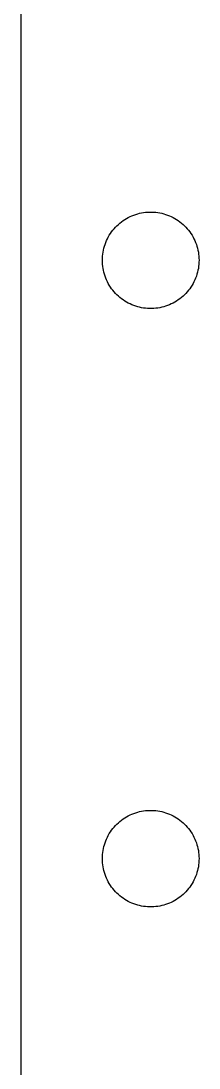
# Model space of a CAD drawing. Header units: metres. Extents: x -21 to 22, y -25 to 152.
# Drawn here: x -21.5 to -13.95, y 19.05 to 63.5 of the extents above; entities that cross this region are included whole.
import ezdxf

# ---------------------------------------------------------------- set-up
doc = ezdxf.new("R2010")
doc.units = ezdxf.units.M

msp = doc.modelspace()

# ---------------------------------------------------------------- linework, layer by layer
for p, q in [((-21.4999, 152.4), (-21.4999, -25.4)), ((-17.0249, 55.1152), (-16.9497, 55.1563)), ((-16.9497, 55.1563), (-16.8726, 55.1947)), ((-16.8726, 55.1947), (-16.7943, 55.2296)), ((-16.7943, 55.2296), (-16.7145, 55.2614)), ((-16.7145, 55.2614), (-16.6335, 55.2896)), ((-16.6335, 55.2896), (-16.5509, 55.3145)), ((-16.5509, 55.3145), (-16.468, 55.3358)), ((-16.468, 55.3358), (-16.3839, 55.3536)), ((-16.3839, 55.3536), (-16.2994, 55.3679)), ((-16.2994, 55.3679), (-16.2141, 55.3784)), ((-16.2141, 55.3784), (-16.1285, 55.3858)), ((-16.1285, 55.3858), (-16.0428, 55.3893)), ((-16.0428, 55.3893), (-15.9568, 55.3893)), ((-15.9568, 55.3893), (-15.8711, 55.3858)), ((-15.8711, 55.3858), (-15.7855, 55.3784)), ((-15.7855, 55.3784), (-15.7002, 55.3679)), ((-15.7002, 55.3679), (-15.6157, 55.3536)), ((-15.6157, 55.3536), (-15.5316, 55.3358)), ((-15.5316, 55.3358), (-15.4487, 55.3145)), ((-15.4487, 55.3145), (-15.3665, 55.2896)), ((-15.3665, 55.2896), (-15.2851, 55.2614)), ((-15.2851, 55.2614), (-15.2053, 55.2296)), ((-15.2053, 55.2296), (-15.127, 55.1947)), ((-15.127, 55.1947), (-15.0499, 55.1563)), ((-15.0499, 55.1563), (-14.9747, 55.1152)), ((-17.6063, 54.6133), (-17.5516, 54.6792)), ((-17.5516, 54.6792), (-17.4943, 54.7432)), ((-17.4943, 54.7432), (-17.4342, 54.8044)), ((-17.4342, 54.8044), (-17.3714, 54.8633)), ((-17.3714, 54.8633), (-17.3067, 54.9195)), ((-17.3067, 54.9195), (-17.2393, 54.9726)), ((-17.2393, 54.9726), (-17.1699, 55.023)), ((-17.1699, 55.023), (-17.0982, 55.0707)), ((-17.0982, 55.0707), (-17.0249, 55.1152)), ((-14.9747, 55.1152), (-14.9014, 55.0707)), ((-14.9014, 55.0707), (-14.8297, 55.023)), ((-14.8297, 55.023), (-14.7603, 54.9726)), ((-14.7603, 54.9726), (-14.6929, 54.9195)), ((-14.6929, 54.9195), (-14.6282, 54.8633)), ((-14.6282, 54.8633), (-14.5654, 54.8044)), ((-14.5654, 54.8044), (-14.5053, 54.7432)), ((-14.5053, 54.7432), (-14.448, 54.6792)), ((-14.448, 54.6792), (-14.3933, 54.6133)), ((-17.8726, 54.1734), (-17.8361, 54.2513)), ((-17.8361, 54.2513), (-17.7962, 54.3273)), ((-17.7962, 54.3273), (-17.7532, 54.4017)), ((-17.7532, 54.4017), (-17.7074, 54.4742)), ((-17.7074, 54.4742), (-17.6582, 54.5447)), ((-17.6582, 54.5447), (-17.6063, 54.6133)), ((-14.3933, 54.6133), (-14.3414, 54.5447)), ((-14.3414, 54.5447), (-14.2922, 54.4742)), ((-14.2922, 54.4742), (-14.2464, 54.4017)), ((-14.2464, 54.4017), (-14.2034, 54.3273)), ((-14.2034, 54.3273), (-14.1635, 54.2513)), ((-14.1635, 54.2513), (-14.127, 54.1734)), ((-18.0051, 53.7661), (-17.9853, 53.8494)), ((-17.9853, 53.8494), (-17.9625, 53.9324)), ((-17.9625, 53.9324), (-17.9357, 54.0141)), ((-17.9357, 54.0141), (-17.9059, 54.0944)), ((-17.9059, 54.0944), (-17.8726, 54.1734)), ((-14.127, 54.1734), (-14.0937, 54.0944)), ((-14.0937, 54.0944), (-14.0639, 54.0141)), ((-14.0639, 54.0141), (-14.0371, 53.9324)), ((-14.0371, 53.9324), (-14.0143, 53.8494)), ((-14.0143, 53.8494), (-13.9945, 53.7661)), ((-18.0497, 53.3398), (-18.0481, 53.4258)), ((-18.0481, 53.4258), (-18.0427, 53.5115)), ((-18.0427, 53.5115), (-18.0338, 53.5967)), ((-18.0338, 53.5967), (-18.021, 53.6816)), ((-18.021, 53.6816), (-18.0051, 53.7661)), ((-13.9945, 53.7661), (-13.9786, 53.6816)), ((-13.9786, 53.6816), (-13.9658, 53.5967)), ((-13.9658, 53.5967), (-13.9569, 53.5115)), ((-13.9569, 53.5115), (-13.9515, 53.4258)), ((-13.9515, 53.4258), (-13.9499, 53.3398)), ((-18.0481, 53.2541), (-18.0497, 53.3398)), ((-18.0427, 53.1685), (-18.0481, 53.2541)), ((-18.0338, 53.0828), (-18.0427, 53.1685)), ((-18.021, 52.9979), (-18.0338, 53.0828)), ((-18.0051, 52.9134), (-18.021, 52.9979)), ((-17.9853, 52.8301), (-18.0051, 52.9134)), ((-13.9945, 52.9134), (-14.0143, 52.8301)), ((-13.9786, 52.9979), (-13.9945, 52.9134)), ((-13.9658, 53.0828), (-13.9786, 52.9979)), ((-13.9569, 53.1685), (-13.9658, 53.0828)), ((-13.9515, 53.2541), (-13.9569, 53.1685)), ((-13.9499, 53.3398), (-13.9515, 53.2541)), ((-17.9625, 52.7472), (-17.9853, 52.8301)), ((-17.9357, 52.6658), (-17.9625, 52.7472)), ((-17.9059, 52.5852), (-17.9357, 52.6658)), ((-17.8726, 52.5061), (-17.9059, 52.5852)), ((-17.8361, 52.4282), (-17.8726, 52.5061)), ((-14.127, 52.5061), (-14.1635, 52.4282)), ((-14.0937, 52.5852), (-14.127, 52.5061)), ((-14.0639, 52.6658), (-14.0937, 52.5852)), ((-14.0371, 52.7472), (-14.0639, 52.6658)), ((-14.0143, 52.8301), (-14.0371, 52.7472)), ((-17.7962, 52.3522), (-17.8361, 52.4282)), ((-17.7532, 52.2778), (-17.7962, 52.3522)), ((-17.7074, 52.2053), (-17.7532, 52.2778)), ((-17.6582, 52.1348), (-17.7074, 52.2053)), ((-17.6063, 52.0666), (-17.6582, 52.1348)), ((-17.5516, 52.0003), (-17.6063, 52.0666)), ((-14.3933, 52.0666), (-14.448, 52.0003)), ((-14.3414, 52.1348), (-14.3933, 52.0666)), ((-14.2922, 52.2053), (-14.3414, 52.1348)), ((-14.2464, 52.2778), (-14.2922, 52.2053)), ((-14.2034, 52.3522), (-14.2464, 52.2778)), ((-14.1635, 52.4282), (-14.2034, 52.3522)), ((-17.4943, 51.9364), (-17.5516, 52.0003)), ((-17.4342, 51.8751), (-17.4943, 51.9364)), ((-17.3714, 51.8162), (-17.4342, 51.8751)), ((-17.3067, 51.7604), (-17.3714, 51.8162)), ((-17.2393, 51.7069), (-17.3067, 51.7604)), ((-17.1699, 51.6565), (-17.2393, 51.7069)), ((-17.0982, 51.6089), (-17.1699, 51.6565)), ((-17.0249, 51.5643), (-17.0982, 51.6089)), ((-16.9497, 51.5232), (-17.0249, 51.5643)), ((-14.9747, 51.5643), (-15.0499, 51.5232)), ((-14.9014, 51.6089), (-14.9747, 51.5643)), ((-14.8297, 51.6565), (-14.9014, 51.6089)), ((-14.7603, 51.7069), (-14.8297, 51.6565)), ((-14.6929, 51.7604), (-14.7603, 51.7069)), ((-14.6282, 51.8162), (-14.6929, 51.7604)), ((-14.5654, 51.8751), (-14.6282, 51.8162)), ((-14.5053, 51.9364), (-14.5654, 51.8751)), ((-14.448, 52.0003), (-14.5053, 51.9364)), ((-16.8726, 51.4848), (-16.9497, 51.5232)), ((-16.7943, 51.45), (-16.8726, 51.4848)), ((-16.7145, 51.4186), (-16.7943, 51.45)), ((-16.6335, 51.3903), (-16.7145, 51.4186)), ((-16.5509, 51.3655), (-16.6335, 51.3903)), ((-16.468, 51.3442), (-16.5509, 51.3655)), ((-16.3839, 51.3259), (-16.468, 51.3442)), ((-16.2994, 51.312), (-16.3839, 51.3259)), ((-16.2141, 51.3011), (-16.2994, 51.312)), ((-16.1285, 51.2938), (-16.2141, 51.3011)), ((-16.0428, 51.2903), (-16.1285, 51.2938)), ((-15.9568, 51.2903), (-16.0428, 51.2903)), ((-15.8711, 51.2938), (-15.9568, 51.2903)), ((-15.7855, 51.3011), (-15.8711, 51.2938)), ((-15.7002, 51.312), (-15.7855, 51.3011)), ((-15.6157, 51.3259), (-15.7002, 51.312)), ((-15.5316, 51.3442), (-15.6157, 51.3259)), ((-15.4487, 51.3655), (-15.5316, 51.3442)), ((-15.3665, 51.3903), (-15.4487, 51.3655)), ((-15.2851, 51.4186), (-15.3665, 51.3903)), ((-15.2053, 51.45), (-15.2851, 51.4186)), ((-15.127, 51.4848), (-15.2053, 51.45)), ((-15.0499, 51.5232), (-15.127, 51.4848)), ((-16.9497, 29.7563), (-16.8726, 29.7947)), ((-16.8726, 29.7947), (-16.7943, 29.8296)), ((-16.7943, 29.8296), (-16.7145, 29.8614)), ((-16.7145, 29.8614), (-16.6335, 29.8896)), ((-16.6335, 29.8896), (-16.5509, 29.9145)), ((-16.5509, 29.9145), (-16.468, 29.9358)), ((-16.468, 29.9358), (-16.3839, 29.9536)), ((-16.3839, 29.9536), (-16.2994, 29.9679)), ((-16.2994, 29.9679), (-16.2141, 29.9784)), ((-16.2141, 29.9784), (-16.1285, 29.9858)), ((-16.1285, 29.9858), (-16.0428, 29.9893)), ((-16.0428, 29.9893), (-15.9568, 29.9893)), ((-15.9568, 29.9893), (-15.8711, 29.9858)), ((-15.8711, 29.9858), (-15.7855, 29.9784)), ((-15.7855, 29.9784), (-15.7002, 29.9679)), ((-15.7002, 29.9679), (-15.6157, 29.9536)), ((-15.6157, 29.9536), (-15.5316, 29.9358)), ((-15.5316, 29.9358), (-15.4487, 29.9145)), ((-15.4487, 29.9145), (-15.3665, 29.8896)), ((-15.3665, 29.8896), (-15.2851, 29.8614)), ((-15.2851, 29.8614), (-15.2053, 29.8296)), ((-15.2053, 29.8296), (-15.127, 29.7947)), ((-15.127, 29.7947), (-15.0499, 29.7563)), ((-17.5516, 29.2792), (-17.4943, 29.3432)), ((-17.4943, 29.3432), (-17.4342, 29.4044)), ((-17.4342, 29.4044), (-17.3714, 29.4633)), ((-17.3714, 29.4633), (-17.3067, 29.5195)), ((-17.3067, 29.5195), (-17.2393, 29.5726)), ((-17.2393, 29.5726), (-17.1699, 29.623)), ((-17.1699, 29.623), (-17.0982, 29.6707)), ((-17.0982, 29.6707), (-17.0249, 29.7152)), ((-17.0249, 29.7152), (-16.9497, 29.7563)), ((-15.0499, 29.7563), (-14.9747, 29.7152)), ((-14.9747, 29.7152), (-14.9014, 29.6707)), ((-14.9014, 29.6707), (-14.8297, 29.623)), ((-14.8297, 29.623), (-14.7603, 29.5726)), ((-14.7603, 29.5726), (-14.6929, 29.5195)), ((-14.6929, 29.5195), (-14.6282, 29.4633)), ((-14.6282, 29.4633), (-14.5654, 29.4044)), ((-14.5654, 29.4044), (-14.5053, 29.3432)), ((-14.5053, 29.3432), (-14.448, 29.2792)), ((-17.8361, 28.8513), (-17.7962, 28.9273)), ((-17.7962, 28.9273), (-17.7532, 29.0017)), ((-17.7532, 29.0017), (-17.7074, 29.0742)), ((-17.7074, 29.0742), (-17.6582, 29.1447)), ((-17.6582, 29.1447), (-17.6063, 29.2133)), ((-17.6063, 29.2133), (-17.5516, 29.2792)), ((-14.448, 29.2792), (-14.3933, 29.2133)), ((-14.3933, 29.2133), (-14.3414, 29.1447)), ((-14.3414, 29.1447), (-14.2922, 29.0742)), ((-14.2922, 29.0742), (-14.2464, 29.0017)), ((-14.2464, 29.0017), (-14.2034, 28.9273)), ((-14.2034, 28.9273), (-14.1635, 28.8513)), ((-18.0051, 28.3661), (-17.9853, 28.4494)), ((-17.9853, 28.4494), (-17.9625, 28.5324)), ((-17.9625, 28.5324), (-17.9357, 28.6141)), ((-17.9357, 28.6141), (-17.9059, 28.6944)), ((-17.9059, 28.6944), (-17.8726, 28.7734)), ((-17.8726, 28.7734), (-17.8361, 28.8513)), ((-14.1635, 28.8513), (-14.127, 28.7734)), ((-14.127, 28.7734), (-14.0937, 28.6944)), ((-14.0937, 28.6944), (-14.0639, 28.6141)), ((-14.0639, 28.6141), (-14.0371, 28.5324)), ((-14.0371, 28.5324), (-14.0143, 28.4494)), ((-14.0143, 28.4494), (-13.9945, 28.3661)), ((-18.0497, 27.9398), (-18.0481, 28.0258)), ((-18.0481, 28.0258), (-18.0427, 28.1115)), ((-18.0427, 28.1115), (-18.0338, 28.1967)), ((-18.0338, 28.1967), (-18.021, 28.2816)), ((-18.021, 28.2816), (-18.0051, 28.3661)), ((-13.9945, 28.3661), (-13.9786, 28.2816)), ((-13.9786, 28.2816), (-13.9658, 28.1967)), ((-13.9658, 28.1967), (-13.9569, 28.1115)), ((-13.9569, 28.1115), (-13.9515, 28.0258)), ((-13.9515, 28.0258), (-13.9499, 27.9398)), ((-18.0481, 27.8541), (-18.0497, 27.9398)), ((-18.0427, 27.7685), (-18.0481, 27.8541)), ((-18.0338, 27.6828), (-18.0427, 27.7685)), ((-18.021, 27.5979), (-18.0338, 27.6828)), ((-18.0051, 27.5134), (-18.021, 27.5979)), ((-13.9786, 27.5979), (-13.9945, 27.5134)), ((-13.9658, 27.6828), (-13.9786, 27.5979)), ((-13.9569, 27.7685), (-13.9658, 27.6828)), ((-13.9515, 27.8541), (-13.9569, 27.7685)), ((-13.9499, 27.9398), (-13.9515, 27.8541)), ((-17.9853, 27.4301), (-18.0051, 27.5134)), ((-17.9625, 27.3472), (-17.9853, 27.4301)), ((-17.9357, 27.2658), (-17.9625, 27.3472)), ((-17.9059, 27.1852), (-17.9357, 27.2658)), ((-17.8726, 27.1061), (-17.9059, 27.1852)), ((-14.0937, 27.1852), (-14.127, 27.1061)), ((-14.0639, 27.2658), (-14.0937, 27.1852)), ((-14.0371, 27.3472), (-14.0639, 27.2658)), ((-14.0143, 27.4301), (-14.0371, 27.3472)), ((-13.9945, 27.5134), (-14.0143, 27.4301)), ((-17.8361, 27.0282), (-17.8726, 27.1061)), ((-17.7962, 26.9522), (-17.8361, 27.0282)), ((-17.7532, 26.8778), (-17.7962, 26.9522)), ((-17.7074, 26.8053), (-17.7532, 26.8778)), ((-17.6582, 26.7348), (-17.7074, 26.8053)), ((-17.6063, 26.6666), (-17.6582, 26.7348)), ((-14.3414, 26.7348), (-14.3933, 26.6666)), ((-14.2922, 26.8053), (-14.3414, 26.7348)), ((-14.2464, 26.8778), (-14.2922, 26.8053)), ((-14.2034, 26.9522), (-14.2464, 26.8778)), ((-14.1635, 27.0282), (-14.2034, 26.9522)), ((-14.127, 27.1061), (-14.1635, 27.0282)), ((-17.5516, 26.6003), (-17.6063, 26.6666)), ((-17.4943, 26.5364), (-17.5516, 26.6003)), ((-17.4342, 26.4751), (-17.4943, 26.5364)), ((-17.3714, 26.4162), (-17.4342, 26.4751)), ((-17.3067, 26.3604), (-17.3714, 26.4162)), ((-17.2393, 26.3069), (-17.3067, 26.3604)), ((-17.1699, 26.2565), (-17.2393, 26.3069)), ((-17.0982, 26.2089), (-17.1699, 26.2565)), ((-14.8297, 26.2565), (-14.9014, 26.2089)), ((-14.7603, 26.3069), (-14.8297, 26.2565)), ((-14.6929, 26.3604), (-14.7603, 26.3069)), ((-14.6282, 26.4162), (-14.6929, 26.3604)), ((-14.5654, 26.4751), (-14.6282, 26.4162)), ((-14.5053, 26.5364), (-14.5654, 26.4751)), ((-14.448, 26.6003), (-14.5053, 26.5364)), ((-14.3933, 26.6666), (-14.448, 26.6003)), ((-17.0249, 26.1643), (-17.0982, 26.2089)), ((-16.9497, 26.1232), (-17.0249, 26.1643)), ((-16.8726, 26.0848), (-16.9497, 26.1232)), ((-16.7943, 26.05), (-16.8726, 26.0848)), ((-16.7145, 26.0186), (-16.7943, 26.05)), ((-16.6335, 25.9903), (-16.7145, 26.0186)), ((-16.5509, 25.9655), (-16.6335, 25.9903)), ((-16.468, 25.9442), (-16.5509, 25.9655)), ((-16.3839, 25.9259), (-16.468, 25.9442)), ((-16.2994, 25.912), (-16.3839, 25.9259)), ((-16.2141, 25.9011), (-16.2994, 25.912)), ((-16.1285, 25.8938), (-16.2141, 25.9011)), ((-16.0428, 25.8903), (-16.1285, 25.8938)), ((-15.9568, 25.8903), (-16.0428, 25.8903)), ((-15.8711, 25.8938), (-15.9568, 25.8903)), ((-15.7855, 25.9011), (-15.8711, 25.8938)), ((-15.7002, 25.912), (-15.7855, 25.9011)), ((-15.6157, 25.9259), (-15.7002, 25.912)), ((-15.5316, 25.9442), (-15.6157, 25.9259)), ((-15.4487, 25.9655), (-15.5316, 25.9442)), ((-15.3665, 25.9903), (-15.4487, 25.9655)), ((-15.2851, 26.0186), (-15.3665, 25.9903)), ((-15.2053, 26.05), (-15.2851, 26.0186)), ((-15.127, 26.0848), (-15.2053, 26.05)), ((-15.0499, 26.1232), (-15.127, 26.0848)), ((-14.9747, 26.1643), (-15.0499, 26.1232)), ((-14.9014, 26.2089), (-14.9747, 26.1643))]:
    msp.add_line(p, q)

doc.saveas('drawing.dxf')
